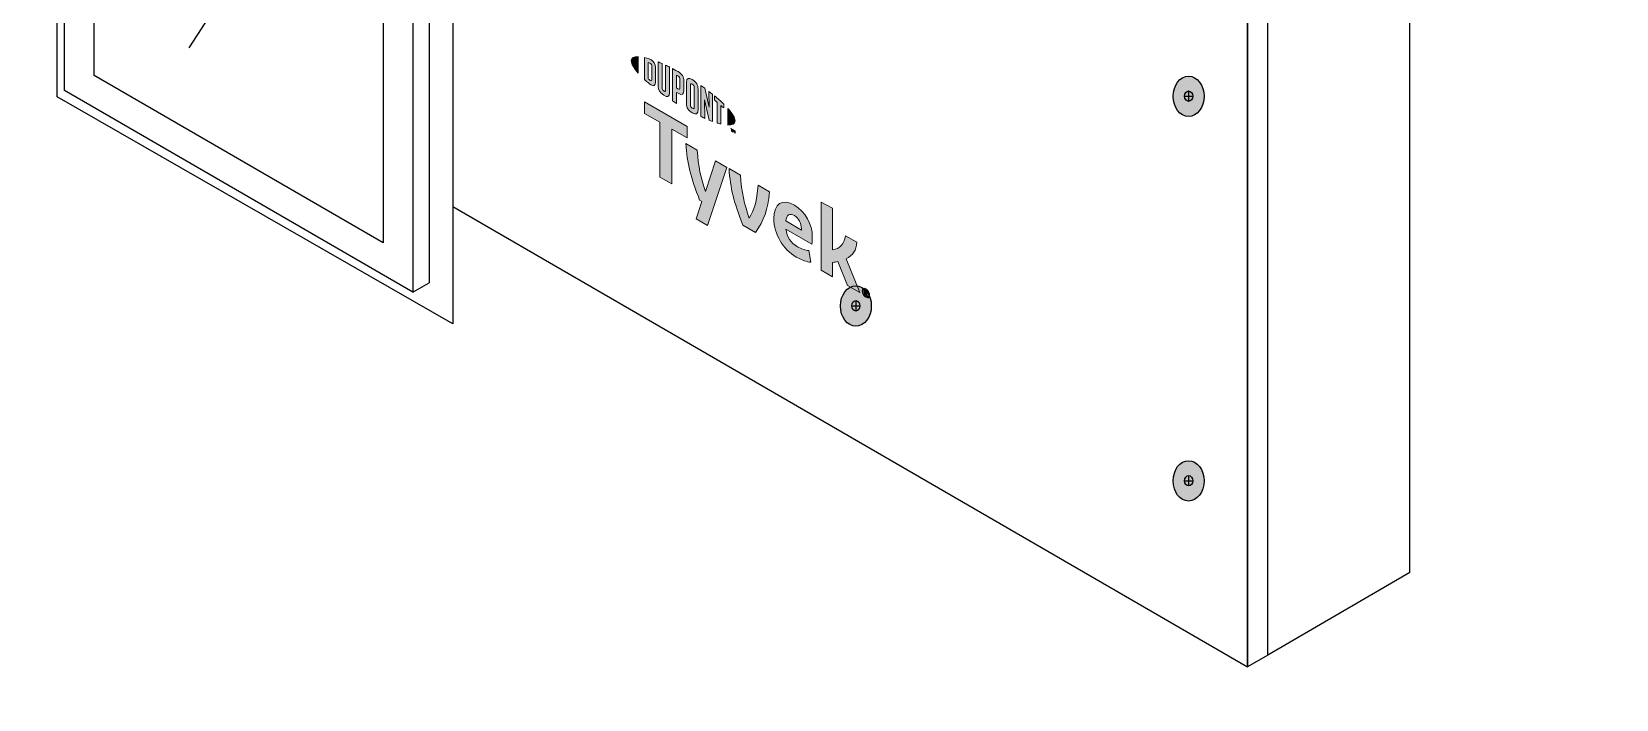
# Model space of a CAD drawing. Extents: x -1279 to 5791, y -3809 to 1769.
# Drawn here: x -217 to 158.6, y -3066.6 to -2908.5 of the extents above; entities that cross this region are included whole.
import ezdxf

# ---------------------------------------------------------------- set-up
doc = ezdxf.new("R2010")
doc.units = 0
doc.header["$MEASUREMENT"] = 0
for name, color, linetype, lineweight in [('.ATI-DETAIL', 7, 'Continuous', 0), ('G-ANNO-TTLB', 7, 'Continuous', 0), ('TYVEK', 7, 'Continuous', 0), ('X-REF - TRACED', 7, 'Continuous', 0)]:
    doc.layers.add(name, color=color, linetype=linetype, lineweight=lineweight)

# ---------------------------------------------------------------- blocks, each defined once
blk = doc.blocks.new('Block_108')
at = {"layer": 'TYVEK', "true_color": 0x003b71, "transparency": 33554687}
h = blk.add_hatch(color=156, dxfattribs=at)
h.dxf.hatch_style = 2
edge = h.paths.add_edge_path()
edge.add_ellipse((57.22, -2923.79), major_axis=(0, 4.78), ratio=0.766948, start_angle=0, end_angle=360)
h = blk.add_hatch(color=156, dxfattribs=at)
h.dxf.hatch_style = 2
edge = h.paths.add_edge_path()
edge.add_ellipse((-21.66, -2973.46), major_axis=(0, 4.78), ratio=0.766948, start_angle=0, end_angle=360)
h = blk.add_hatch(color=156, dxfattribs=at)
h.dxf.hatch_style = 2
edge = h.paths.add_edge_path()
edge.add_ellipse((57.22, -3014.9), major_axis=(0, 4.78), ratio=0.766948, start_angle=0, end_angle=360)
at = {"layer": 'TYVEK', "color": 18, "lineweight": 25, "true_color": 0x080808}
for p, q in [((57.22, -2922.53), (57.22, -2925)), ((56.25, -2923.76), (58.19, -2923.76)), ((-22.63, -2973.43), (-20.68, -2973.43)), ((-21.66, -2972.19), (-21.66, -2974.66)), ((56.25, -3014.87), (58.19, -3014.87)), ((57.22, -3013.64), (57.22, -3016.11))]:
    blk.add_line(p, q, dxfattribs=at)
at = {"layer": 'TYVEK', "color": 18, "lineweight": 25, "true_color": 0x000000}
for centre in [(57.22, -2923.79), (-21.66, -2973.46), (57.22, -3014.9)]:
    blk.add_ellipse(centre, major_axis=(0, 4.78), ratio=0.766948, dxfattribs=at)
at = {"layer": 'TYVEK', "color": 18, "lineweight": 25, "true_color": 0x080808}
for centre in [(57.22, -2923.76), (-21.66, -2973.43), (57.22, -3014.87)]:
    blk.add_ellipse(centre, major_axis=(0, 1.23), ratio=0.788846, dxfattribs=at)
blk = doc.blocks.new('Block_457')
at = {"layer": 'X-REF - TRACED', "true_color": 0x848484, "transparency": 33554687}
h = blk.add_hatch(color=252, dxfattribs=at)
h.dxf.hatch_style = 2
edge = h.paths.add_edge_path()
edge.add_spline(control_points=[(-74.91, -2915.39), (-74.91, -2916.12), (-74.3, -2917.15), (-73.23, -2918.34), (-73.23, -2918.34), (-73.23, -2914.4), (-73.23, -2914.4), (-74.3, -2914.36), (-74.91, -2914.68), (-74.91, -2915.39)], knot_values=[0, 0, 0, 0, 1, 1, 1, 2, 2, 2, 3, 3, 3, 3], degree=3, periodic=0)
h = blk.add_hatch(color=252, dxfattribs=at)
h.dxf.hatch_style = 2
edge = h.paths.add_edge_path()
edge.add_spline(control_points=[(-70.03, -2919.82), (-70.03, -2920.13), (-70.18, -2920.14), (-70.37, -2920.03), (-70.52, -2919.94), (-70.75, -2919.75), (-70.93, -2919.58), (-70.93, -2919.58), (-70.93, -2915.81), (-70.93, -2915.81), (-70.75, -2915.86), (-70.52, -2915.93), (-70.37, -2916.02), (-70.18, -2916.13), (-70.03, -2916.32), (-70.03, -2916.62), (-70.03, -2916.62), (-70.03, -2919.82), (-70.03, -2919.82)], knot_values=[0, 0, 0, 0, 1, 1, 1, 2, 2, 2, 3, 3, 3, 4, 4, 4, 5, 5, 5, 6, 6, 6, 6], degree=3, periodic=0)
edge = h.paths.add_edge_path()
edge.add_spline(control_points=[(-70.25, -2915.11), (-70.55, -2914.93), (-70.98, -2914.79), (-71.75, -2914.61), (-71.75, -2914.61), (-71.75, -2919.84), (-71.75, -2919.84), (-71.07, -2920.47), (-70.55, -2920.91), (-70.25, -2921.08), (-69.56, -2921.48), (-69.18, -2921.22), (-69.18, -2920.45), (-69.18, -2920.45), (-69.18, -2916.98), (-69.18, -2916.98), (-69.18, -2916.21), (-69.56, -2915.5), (-70.25, -2915.11)], knot_values=[0, 0, 0, 0, 1, 1, 1, 2, 2, 2, 3, 3, 3, 4, 4, 4, 5, 5, 5, 6, 6, 6, 6], degree=3, periodic=0)
h = blk.add_hatch(color=252, dxfattribs=at)
h.dxf.hatch_style = 2
edge = h.paths.add_edge_path()
edge.add_spline(control_points=[(-66.78, -2922.31), (-66.78, -2922.61), (-66.87, -2922.75), (-67.2, -2922.51), (-67.53, -2922.28), (-67.61, -2922.08), (-67.61, -2921.72), (-67.61, -2921.72), (-67.61, -2916.03), (-67.61, -2916.03), (-67.83, -2915.93), (-68.31, -2915.73), (-68.51, -2915.65), (-68.51, -2915.65), (-68.51, -2921.4), (-68.51, -2921.4), (-68.51, -2922.32), (-68.12, -2922.9), (-67.2, -2923.55), (-66.36, -2924.15), (-65.84, -2923.96), (-65.84, -2922.94), (-65.84, -2922.94), (-65.84, -2916.86), (-65.84, -2916.86), (-66.02, -2916.77), (-66.6, -2916.5), (-66.78, -2916.41), (-66.78, -2916.41), (-66.78, -2922.31), (-66.78, -2922.31)], knot_values=[0, 0, 0, 0, 1, 1, 1, 2, 2, 2, 3, 3, 3, 4, 4, 4, 5, 5, 5, 6, 6, 6, 7, 7, 7, 8, 8, 8, 9, 9, 9, 10, 10, 10, 10], degree=3, periodic=0)
h = blk.add_hatch(color=252, dxfattribs=at)
h.dxf.hatch_style = 2
edge = h.paths.add_edge_path()
edge.add_spline(control_points=[(-63.36, -2921.78), (-63.36, -2922.11), (-63.46, -2922.22), (-63.85, -2922), (-63.85, -2922), (-64.17, -2921.81), (-64.17, -2921.81), (-64.17, -2921.81), (-64.17, -2918.79), (-64.17, -2918.79), (-64.03, -2918.87), (-63.95, -2918.91), (-63.86, -2918.96), (-63.45, -2919.2), (-63.36, -2919.43), (-63.36, -2919.77), (-63.36, -2919.77), (-63.36, -2921.78), (-63.36, -2921.78)], knot_values=[0, 0, 0, 0, 1, 1, 1, 2, 2, 2, 3, 3, 3, 4, 4, 4, 5, 5, 5, 6, 6, 6, 6], degree=3, periodic=0)
edge = h.paths.add_edge_path()
edge.add_spline(control_points=[(-63.81, -2917.93), (-63.97, -2917.83), (-64.57, -2917.51), (-65.11, -2917.23), (-65.11, -2917.23), (-65.11, -2924.89), (-65.11, -2924.89), (-64.93, -2925.01), (-64.44, -2925.32), (-64.17, -2925.48), (-64.17, -2925.48), (-64.17, -2922.88), (-64.17, -2922.88), (-64.17, -2922.88), (-63.81, -2923.09), (-63.81, -2923.09), (-62.82, -2923.65), (-62.42, -2923.38), (-62.42, -2922.41), (-62.42, -2922.41), (-62.42, -2920.16), (-62.42, -2920.16), (-62.42, -2919.21), (-62.88, -2918.47), (-63.81, -2917.93)], knot_values=[0, 0, 0, 0, 1, 1, 1, 2, 2, 2, 3, 3, 3, 4, 4, 4, 5, 5, 5, 6, 6, 6, 7, 7, 7, 8, 8, 8, 8], degree=3, periodic=0)
h = blk.add_hatch(color=252, dxfattribs=at)
h.dxf.hatch_style = 2
edge = h.paths.add_edge_path()
edge.add_spline(control_points=[(-60.01, -2926.39), (-60.01, -2926.69), (-60.1, -2926.8), (-60.43, -2926.62), (-60.77, -2926.43), (-60.87, -2926.21), (-60.87, -2925.9), (-60.87, -2925.9), (-60.87, -2921.13), (-60.87, -2921.13), (-60.87, -2920.81), (-60.77, -2920.69), (-60.43, -2920.9), (-60.1, -2921.11), (-60.01, -2921.32), (-60.01, -2921.62), (-60.01, -2921.62), (-60.01, -2926.39), (-60.01, -2926.39)], knot_values=[0, 0, 0, 0, 1, 1, 1, 2, 2, 2, 3, 3, 3, 4, 4, 4, 5, 5, 5, 6, 6, 6, 6], degree=3, periodic=0)
edge = h.paths.add_edge_path()
edge.add_spline(control_points=[(-60.43, -2919.83), (-61.3, -2919.28), (-61.82, -2919.42), (-61.82, -2920.43), (-61.82, -2920.43), (-61.82, -2925.44), (-61.82, -2925.44), (-61.82, -2926.5), (-61.35, -2927.21), (-60.43, -2927.69), (-59.53, -2928.17), (-59.07, -2928.05), (-59.07, -2926.92), (-59.07, -2926.92), (-59.07, -2922.14), (-59.07, -2922.14), (-59.07, -2921.06), (-59.49, -2920.43), (-60.43, -2919.83)], knot_values=[0, 0, 0, 0, 1, 1, 1, 2, 2, 2, 3, 3, 3, 4, 4, 4, 5, 5, 5, 6, 6, 6, 6], degree=3, periodic=0)
h = blk.add_hatch(color=252, dxfattribs=at)
h.dxf.hatch_style = 2
edge = h.paths.add_edge_path()
edge.add_spline(control_points=[(-56.46, -2926.39), (-56.46, -2926.39), (-57.5, -2921.9), (-57.5, -2921.9), (-57.79, -2921.69), (-58.13, -2921.45), (-58.39, -2921.27), (-58.39, -2921.27), (-58.39, -2928.61), (-58.39, -2928.61), (-58.21, -2928.7), (-57.73, -2928.91), (-57.49, -2929.02), (-57.49, -2929.02), (-57.56, -2924.65), (-57.56, -2924.65), (-57.56, -2924.65), (-56.46, -2929.44), (-56.46, -2929.44), (-56.23, -2929.53), (-55.89, -2929.66), (-55.66, -2929.74), (-55.66, -2929.74), (-55.66, -2923.29), (-55.66, -2923.29), (-55.9, -2923.1), (-56.32, -2922.77), (-56.53, -2922.62), (-56.53, -2922.62), (-56.46, -2926.39), (-56.46, -2926.39)], knot_values=[0, 0, 0, 0, 1, 1, 1, 2, 2, 2, 3, 3, 3, 4, 4, 4, 5, 5, 5, 6, 6, 6, 7, 7, 7, 8, 8, 8, 9, 9, 9, 10, 10, 10, 10], degree=3, periodic=0)
h = blk.add_hatch(color=252, dxfattribs=at)
h.dxf.hatch_style = 2
edge = h.paths.add_edge_path()
edge.add_spline(control_points=[(-55.2, -2924.69), (-54.97, -2924.87), (-54.74, -2925.05), (-54.51, -2925.24), (-54.51, -2925.24), (-54.51, -2930.12), (-54.51, -2930.12), (-54.31, -2930.19), (-53.93, -2930.29), (-53.67, -2930.35), (-53.67, -2930.35), (-53.67, -2925.95), (-53.67, -2925.95), (-53.43, -2926.17), (-53.2, -2926.37), (-52.99, -2926.56), (-52.99, -2926.56), (-52.99, -2925.62), (-52.99, -2925.62), (-53.65, -2924.97), (-54.36, -2924.35), (-55.2, -2923.67), (-55.2, -2923.67), (-55.2, -2924.69), (-55.2, -2924.69)], knot_values=[0, 0, 0, 0, 1, 1, 1, 2, 2, 2, 3, 3, 3, 4, 4, 4, 5, 5, 5, 6, 6, 6, 7, 7, 7, 8, 8, 8, 8], degree=3, periodic=0)
h = blk.add_hatch(color=252, dxfattribs=at)
h.dxf.hatch_style = 2
edge = h.paths.add_edge_path()
edge.add_spline(control_points=[(-50.3, -2929.6), (-50.3, -2930.32), (-50.91, -2930.65), (-51.98, -2930.61), (-51.98, -2930.61), (-51.98, -2926.67), (-51.98, -2926.67), (-50.91, -2927.86), (-50.3, -2928.88), (-50.3, -2929.6)], knot_values=[0, 0, 0, 0, 1, 1, 1, 2, 2, 2, 3, 3, 3, 3], degree=3, periodic=0)
h = blk.add_hatch(color=252, dxfattribs=at)
h.dxf.hatch_style = 2
edge = h.paths.add_edge_path()
edge.add_spline(control_points=[(-50.8, -2931.69), (-50.8, -2931.69), (-50.7, -2931.74), (-50.7, -2931.74), (-50.7, -2931.74), (-50.55, -2932.1), (-50.55, -2932.1), (-50.55, -2932.1), (-50.4, -2931.92), (-50.4, -2931.92), (-50.4, -2931.92), (-50.3, -2931.97), (-50.3, -2931.97), (-50.3, -2931.97), (-50.3, -2932.54), (-50.3, -2932.54), (-50.3, -2932.54), (-50.39, -2932.49), (-50.39, -2932.49), (-50.39, -2932.49), (-50.39, -2932.08), (-50.39, -2932.08), (-50.39, -2932.08), (-50.55, -2932.27), (-50.55, -2932.27), (-50.55, -2932.27), (-50.56, -2932.26), (-50.56, -2932.26), (-50.56, -2932.26), (-50.71, -2931.9), (-50.71, -2931.9), (-50.71, -2931.9), (-50.71, -2932.31), (-50.71, -2932.31), (-50.71, -2932.31), (-50.8, -2932.25), (-50.8, -2932.25), (-50.8, -2932.25), (-50.8, -2931.69), (-50.8, -2931.69)], knot_values=[0, 0, 0, 0, 1, 1, 1, 2, 2, 2, 3, 3, 3, 4, 4, 4, 5, 5, 5, 6, 6, 6, 7, 7, 7, 8, 8, 8, 9, 9, 9, 10, 10, 10, 11, 11, 11, 12, 12, 12, 13, 13, 13, 13], degree=3, periodic=0)
edge = h.paths.add_edge_path()
edge.add_spline(control_points=[(-51.16, -2931.58), (-51.16, -2931.58), (-51.31, -2931.49), (-51.31, -2931.49), (-51.31, -2931.49), (-51.31, -2931.39), (-51.31, -2931.39), (-51.31, -2931.39), (-50.91, -2931.62), (-50.91, -2931.62), (-50.91, -2931.62), (-50.91, -2931.72), (-50.91, -2931.72), (-50.91, -2931.72), (-51.06, -2931.64), (-51.06, -2931.64), (-51.06, -2931.64), (-51.06, -2932.1), (-51.06, -2932.1), (-51.06, -2932.1), (-51.16, -2932.05), (-51.16, -2932.05), (-51.16, -2932.05), (-51.16, -2931.58), (-51.16, -2931.58)], knot_values=[0, 0, 0, 0, 1, 1, 1, 2, 2, 2, 3, 3, 3, 4, 4, 4, 5, 5, 5, 6, 6, 6, 7, 7, 7, 8, 8, 8, 8], degree=3, periodic=0)
at = {"layer": 'X-REF - TRACED'}
for points, knots in [([(-74.91, -2915.39), (-74.91, -2916.12), (-74.3, -2917.15), (-73.23, -2918.34), (-73.23, -2918.34), (-73.23, -2914.4), (-73.23, -2914.4), (-74.3, -2914.36), (-74.91, -2914.68), (-74.91, -2915.39)], [0, 0, 0, 0, 1, 1, 1, 2, 2, 2, 3, 3, 3, 3]), ([(-70.25, -2915.11), (-70.55, -2914.93), (-70.98, -2914.79), (-71.75, -2914.61), (-71.75, -2914.61), (-71.75, -2919.84), (-71.75, -2919.84), (-71.07, -2920.47), (-70.55, -2920.91), (-70.25, -2921.08), (-69.56, -2921.48), (-69.18, -2921.22), (-69.18, -2920.45), (-69.18, -2920.45), (-69.18, -2916.98), (-69.18, -2916.98), (-69.18, -2916.21), (-69.56, -2915.5), (-70.25, -2915.11)], [0, 0, 0, 0, 1, 1, 1, 2, 2, 2, 3, 3, 3, 4, 4, 4, 5, 5, 5, 6, 6, 6, 6]), ([(-70.03, -2919.82), (-70.03, -2920.13), (-70.18, -2920.14), (-70.37, -2920.03), (-70.52, -2919.94), (-70.75, -2919.75), (-70.93, -2919.58), (-70.93, -2919.58), (-70.93, -2915.81), (-70.93, -2915.81), (-70.75, -2915.86), (-70.52, -2915.93), (-70.37, -2916.02), (-70.18, -2916.13), (-70.03, -2916.32), (-70.03, -2916.62), (-70.03, -2916.62), (-70.03, -2919.82), (-70.03, -2919.82)], [0, 0, 0, 0, 1, 1, 1, 2, 2, 2, 3, 3, 3, 4, 4, 4, 5, 5, 5, 6, 6, 6, 6]), ([(-66.78, -2922.31), (-66.78, -2922.61), (-66.87, -2922.75), (-67.2, -2922.51), (-67.53, -2922.28), (-67.61, -2922.08), (-67.61, -2921.72), (-67.61, -2921.72), (-67.61, -2916.03), (-67.61, -2916.03), (-67.83, -2915.93), (-68.31, -2915.73), (-68.51, -2915.65), (-68.51, -2915.65), (-68.51, -2921.4), (-68.51, -2921.4), (-68.51, -2922.32), (-68.12, -2922.9), (-67.2, -2923.55), (-66.36, -2924.15), (-65.84, -2923.96), (-65.84, -2922.94), (-65.84, -2922.94), (-65.84, -2916.86), (-65.84, -2916.86), (-66.02, -2916.77), (-66.6, -2916.5), (-66.78, -2916.41), (-66.78, -2916.41), (-66.78, -2922.31), (-66.78, -2922.31)], [0, 0, 0, 0, 1, 1, 1, 2, 2, 2, 3, 3, 3, 4, 4, 4, 5, 5, 5, 6, 6, 6, 7, 7, 7, 8, 8, 8, 9, 9, 9, 10, 10, 10, 10]), ([(-63.81, -2917.93), (-63.97, -2917.83), (-64.57, -2917.51), (-65.11, -2917.23), (-65.11, -2917.23), (-65.11, -2924.89), (-65.11, -2924.89), (-64.93, -2925.01), (-64.44, -2925.32), (-64.17, -2925.48), (-64.17, -2925.48), (-64.17, -2922.88), (-64.17, -2922.88), (-64.17, -2922.88), (-63.81, -2923.09), (-63.81, -2923.09), (-62.82, -2923.65), (-62.42, -2923.38), (-62.42, -2922.41), (-62.42, -2922.41), (-62.42, -2920.16), (-62.42, -2920.16), (-62.42, -2919.21), (-62.88, -2918.47), (-63.81, -2917.93)], [0, 0, 0, 0, 1, 1, 1, 2, 2, 2, 3, 3, 3, 4, 4, 4, 5, 5, 5, 6, 6, 6, 7, 7, 7, 8, 8, 8, 8]), ([(-63.36, -2921.78), (-63.36, -2922.11), (-63.46, -2922.22), (-63.85, -2922), (-63.85, -2922), (-64.17, -2921.81), (-64.17, -2921.81), (-64.17, -2921.81), (-64.17, -2918.79), (-64.17, -2918.79), (-64.03, -2918.87), (-63.95, -2918.91), (-63.86, -2918.96), (-63.45, -2919.2), (-63.36, -2919.43), (-63.36, -2919.77), (-63.36, -2919.77), (-63.36, -2921.78), (-63.36, -2921.78)], [0, 0, 0, 0, 1, 1, 1, 2, 2, 2, 3, 3, 3, 4, 4, 4, 5, 5, 5, 6, 6, 6, 6]), ([(-60.43, -2919.83), (-61.3, -2919.28), (-61.82, -2919.42), (-61.82, -2920.43), (-61.82, -2920.43), (-61.82, -2925.44), (-61.82, -2925.44), (-61.82, -2926.5), (-61.35, -2927.21), (-60.43, -2927.69), (-59.53, -2928.17), (-59.07, -2928.05), (-59.07, -2926.92), (-59.07, -2926.92), (-59.07, -2922.14), (-59.07, -2922.14), (-59.07, -2921.06), (-59.49, -2920.43), (-60.43, -2919.83)], [0, 0, 0, 0, 1, 1, 1, 2, 2, 2, 3, 3, 3, 4, 4, 4, 5, 5, 5, 6, 6, 6, 6]), ([(-60.01, -2926.39), (-60.01, -2926.69), (-60.1, -2926.8), (-60.43, -2926.62), (-60.77, -2926.43), (-60.87, -2926.21), (-60.87, -2925.9), (-60.87, -2925.9), (-60.87, -2921.13), (-60.87, -2921.13), (-60.87, -2920.81), (-60.77, -2920.69), (-60.43, -2920.9), (-60.1, -2921.11), (-60.01, -2921.32), (-60.01, -2921.62), (-60.01, -2921.62), (-60.01, -2926.39), (-60.01, -2926.39)], [0, 0, 0, 0, 1, 1, 1, 2, 2, 2, 3, 3, 3, 4, 4, 4, 5, 5, 5, 6, 6, 6, 6]), ([(-56.46, -2926.39), (-56.46, -2926.39), (-57.5, -2921.9), (-57.5, -2921.9), (-57.79, -2921.69), (-58.13, -2921.45), (-58.39, -2921.27), (-58.39, -2921.27), (-58.39, -2928.61), (-58.39, -2928.61), (-58.21, -2928.7), (-57.73, -2928.91), (-57.49, -2929.02), (-57.49, -2929.02), (-57.56, -2924.65), (-57.56, -2924.65), (-57.56, -2924.65), (-56.46, -2929.44), (-56.46, -2929.44), (-56.23, -2929.53), (-55.89, -2929.66), (-55.66, -2929.74), (-55.66, -2929.74), (-55.66, -2923.29), (-55.66, -2923.29), (-55.9, -2923.1), (-56.32, -2922.77), (-56.53, -2922.62), (-56.53, -2922.62), (-56.46, -2926.39), (-56.46, -2926.39)], [0, 0, 0, 0, 1, 1, 1, 2, 2, 2, 3, 3, 3, 4, 4, 4, 5, 5, 5, 6, 6, 6, 7, 7, 7, 8, 8, 8, 9, 9, 9, 10, 10, 10, 10]), ([(-55.2, -2924.69), (-54.97, -2924.87), (-54.74, -2925.05), (-54.51, -2925.24), (-54.51, -2925.24), (-54.51, -2930.12), (-54.51, -2930.12), (-54.31, -2930.19), (-53.93, -2930.29), (-53.67, -2930.35), (-53.67, -2930.35), (-53.67, -2925.95), (-53.67, -2925.95), (-53.43, -2926.17), (-53.2, -2926.37), (-52.99, -2926.56), (-52.99, -2926.56), (-52.99, -2925.62), (-52.99, -2925.62), (-53.65, -2924.97), (-54.36, -2924.35), (-55.2, -2923.67), (-55.2, -2923.67), (-55.2, -2924.69), (-55.2, -2924.69)], [0, 0, 0, 0, 1, 1, 1, 2, 2, 2, 3, 3, 3, 4, 4, 4, 5, 5, 5, 6, 6, 6, 7, 7, 7, 8, 8, 8, 8]), ([(-50.3, -2929.6), (-50.3, -2930.32), (-50.91, -2930.65), (-51.98, -2930.61), (-51.98, -2930.61), (-51.98, -2926.67), (-51.98, -2926.67), (-50.91, -2927.86), (-50.3, -2928.88), (-50.3, -2929.6)], [0, 0, 0, 0, 1, 1, 1, 2, 2, 2, 3, 3, 3, 3]), ([(-51.16, -2931.58), (-51.16, -2931.58), (-51.31, -2931.49), (-51.31, -2931.49), (-51.31, -2931.49), (-51.31, -2931.39), (-51.31, -2931.39), (-51.31, -2931.39), (-50.91, -2931.62), (-50.91, -2931.62), (-50.91, -2931.62), (-50.91, -2931.72), (-50.91, -2931.72), (-50.91, -2931.72), (-51.06, -2931.64), (-51.06, -2931.64), (-51.06, -2931.64), (-51.06, -2932.1), (-51.06, -2932.1), (-51.06, -2932.1), (-51.16, -2932.05), (-51.16, -2932.05), (-51.16, -2932.05), (-51.16, -2931.58), (-51.16, -2931.58)], [0, 0, 0, 0, 1, 1, 1, 2, 2, 2, 3, 3, 3, 4, 4, 4, 5, 5, 5, 6, 6, 6, 7, 7, 7, 8, 8, 8, 8]), ([(-50.8, -2931.69), (-50.8, -2931.69), (-50.7, -2931.74), (-50.7, -2931.74), (-50.7, -2931.74), (-50.55, -2932.1), (-50.55, -2932.1), (-50.55, -2932.1), (-50.4, -2931.92), (-50.4, -2931.92), (-50.4, -2931.92), (-50.3, -2931.97), (-50.3, -2931.97), (-50.3, -2931.97), (-50.3, -2932.54), (-50.3, -2932.54), (-50.3, -2932.54), (-50.39, -2932.49), (-50.39, -2932.49), (-50.39, -2932.49), (-50.39, -2932.08), (-50.39, -2932.08), (-50.39, -2932.08), (-50.55, -2932.27), (-50.55, -2932.27), (-50.55, -2932.27), (-50.56, -2932.26), (-50.56, -2932.26), (-50.56, -2932.26), (-50.71, -2931.9), (-50.71, -2931.9), (-50.71, -2931.9), (-50.71, -2932.31), (-50.71, -2932.31), (-50.71, -2932.31), (-50.8, -2932.25), (-50.8, -2932.25), (-50.8, -2932.25), (-50.8, -2931.69), (-50.8, -2931.69)], [0, 0, 0, 0, 1, 1, 1, 2, 2, 2, 3, 3, 3, 4, 4, 4, 5, 5, 5, 6, 6, 6, 7, 7, 7, 8, 8, 8, 9, 9, 9, 10, 10, 10, 11, 11, 11, 12, 12, 12, 13, 13, 13, 13])]:
    blk.add_open_spline(points, degree=3, knots=knots, dxfattribs=at)
blk = doc.blocks.new('Block_461')
at = {"layer": 'X-REF - TRACED', "true_color": 0x848484, "transparency": 33554687}
h = blk.add_hatch(color=252, dxfattribs=at)
h.dxf.hatch_style = 2
h.paths.add_polyline_path([(-61.65, -2930.93), (-71.75, -2925.1), (-71.75, -2927.84), (-68.11, -2929.95), (-68.11, -2942.94), (-65.3, -2944.56), (-65.3, -2931.56), (-61.65, -2933.67)])
h = blk.add_hatch(color=252, dxfattribs=at)
h.dxf.hatch_style = 2
edge = h.paths.add_edge_path()
edge.add_spline(control_points=[(-44.86, -2944.87), (-45.04, -2948.61), (-45.78, -2950.79), (-46.94, -2952.66), (-48.06, -2949.48), (-48.79, -2946.45), (-49, -2942.48), (-49, -2942.48), (-51.73, -2940.91), (-51.73, -2940.91), (-51.43, -2945.6), (-50.55, -2949.01), (-48.43, -2954.3), (-48.43, -2954.3), (-45.43, -2956.03), (-45.43, -2956.03), (-43.39, -2953.14), (-42.55, -2950.73), (-42.16, -2946.43), (-42.16, -2946.43), (-44.86, -2944.87), (-44.86, -2944.87)], knot_values=[0, 0, 0, 0, 1, 1, 1, 2, 2, 2, 3, 3, 3, 4, 4, 4, 5, 5, 5, 6, 6, 6, 7, 7, 7, 7], degree=3, periodic=0)
h = blk.add_hatch(color=252, dxfattribs=at)
h.dxf.hatch_style = 2
edge = h.paths.add_edge_path()
edge.add_spline(control_points=[(-38.29, -2953.32), (-38.29, -2953.32), (-34.57, -2955.47), (-34.57, -2955.47), (-34.57, -2955.47), (-34.57, -2955.2), (-34.57, -2955.2), (-34.57, -2953.94), (-35.15, -2952.68), (-36.23, -2952.06), (-37.37, -2951.4), (-38.12, -2951.89), (-38.29, -2953.32)], knot_values=[0, 0, 0, 0, 1, 1, 1, 2, 2, 2, 3, 3, 3, 4, 4, 4, 4], degree=3, periodic=0)
edge = h.paths.add_edge_path()
edge.add_spline(control_points=[(-32.35, -2963.09), (-33.21, -2963.04), (-34.49, -2962.62), (-35.78, -2961.87), (-38.94, -2960.05), (-41.1, -2956.51), (-41.1, -2952.78), (-41.1, -2949.2), (-39.12, -2947.92), (-36.23, -2949.58), (-33.66, -2951.07), (-31.98, -2954.13), (-31.98, -2957.15), (-31.98, -2957.82), (-32.02, -2958.38), (-32.06, -2958.81), (-32.06, -2958.81), (-38.25, -2955.23), (-38.25, -2955.23), (-38, -2957.18), (-37.08, -2958.52), (-35.51, -2959.42), (-34.55, -2959.98), (-33.62, -2960.26), (-32.78, -2960.35), (-32.78, -2960.35), (-32.35, -2963.09), (-32.35, -2963.09)], knot_values=[0, 0, 0, 0, 1, 1, 1, 2, 2, 2, 3, 3, 3, 4, 4, 4, 5, 5, 5, 6, 6, 6, 7, 7, 7, 8, 8, 8, 9, 9, 9, 9], degree=3, periodic=0)
h = blk.add_hatch(color=252, dxfattribs=at)
h.dxf.hatch_style = 2
edge = h.paths.add_edge_path()
edge.add_spline(control_points=[(-23.96, -2962.29), (-23.96, -2962.29), (-20.7, -2970.31), (-20.7, -2970.31), (-20.7, -2970.31), (-23.64, -2968.61), (-23.64, -2968.61), (-23.64, -2968.61), (-25.9, -2962.93), (-25.9, -2962.93), (-26.31, -2963.03), (-26.74, -2963.11), (-27.21, -2963.18), (-27.21, -2963.18), (-27.21, -2966.55), (-27.21, -2966.55), (-27.21, -2966.55), (-29.92, -2964.99), (-29.92, -2964.99), (-29.92, -2964.99), (-29.92, -2948.87), (-29.92, -2948.87), (-29.92, -2948.87), (-27.21, -2950.27), (-27.21, -2950.27), (-27.21, -2950.27), (-27.21, -2960.19), (-27.21, -2960.19), (-25.37, -2959.88), (-24.47, -2958.83), (-24.15, -2956.83), (-24.15, -2956.83), (-21.46, -2958.38), (-21.46, -2958.38), (-21.52, -2960.28), (-22.39, -2961.51), (-23.96, -2962.29)], knot_values=[0, 0, 0, 0, 1, 1, 1, 2, 2, 2, 3, 3, 3, 4, 4, 4, 5, 5, 5, 6, 6, 6, 7, 7, 7, 8, 8, 8, 9, 9, 9, 10, 10, 10, 11, 11, 11, 12, 12, 12, 12], degree=3, periodic=0)
at = {"layer": 'X-REF - TRACED'}
blk.add_lwpolyline([(-61.65, -2930.93), (-71.75, -2925.1), (-71.75, -2927.84), (-68.11, -2929.95), (-68.11, -2942.94), (-65.3, -2944.56), (-65.3, -2931.56), (-61.65, -2933.67)], close=True, dxfattribs=at)
for points, knots in [([(-44.86, -2944.87), (-45.04, -2948.61), (-45.78, -2950.79), (-46.94, -2952.66), (-48.06, -2949.48), (-48.79, -2946.45), (-49, -2942.48), (-49, -2942.48), (-51.73, -2940.91), (-51.73, -2940.91), (-51.43, -2945.6), (-50.55, -2949.01), (-48.43, -2954.3), (-48.43, -2954.3), (-45.43, -2956.03), (-45.43, -2956.03), (-43.39, -2953.14), (-42.55, -2950.73), (-42.16, -2946.43), (-42.16, -2946.43), (-44.86, -2944.87), (-44.86, -2944.87)], [0, 0, 0, 0, 1, 1, 1, 2, 2, 2, 3, 3, 3, 4, 4, 4, 5, 5, 5, 6, 6, 6, 7, 7, 7, 7]), ([(-32.35, -2963.09), (-33.21, -2963.04), (-34.49, -2962.62), (-35.78, -2961.87), (-38.94, -2960.05), (-41.1, -2956.51), (-41.1, -2952.78), (-41.1, -2949.2), (-39.12, -2947.92), (-36.23, -2949.58), (-33.66, -2951.07), (-31.98, -2954.13), (-31.98, -2957.15), (-31.98, -2957.82), (-32.02, -2958.38), (-32.06, -2958.81), (-32.06, -2958.81), (-38.25, -2955.23), (-38.25, -2955.23), (-38, -2957.18), (-37.08, -2958.52), (-35.51, -2959.42), (-34.55, -2959.98), (-33.62, -2960.26), (-32.78, -2960.35), (-32.78, -2960.35), (-32.35, -2963.09), (-32.35, -2963.09)], [0, 0, 0, 0, 1, 1, 1, 2, 2, 2, 3, 3, 3, 4, 4, 4, 5, 5, 5, 6, 6, 6, 7, 7, 7, 8, 8, 8, 9, 9, 9, 9]), ([(-23.96, -2962.29), (-23.96, -2962.29), (-20.7, -2970.31), (-20.7, -2970.31), (-20.7, -2970.31), (-23.64, -2968.61), (-23.64, -2968.61), (-23.64, -2968.61), (-25.9, -2962.93), (-25.9, -2962.93), (-26.31, -2963.03), (-26.74, -2963.11), (-27.21, -2963.18), (-27.21, -2963.18), (-27.21, -2966.55), (-27.21, -2966.55), (-27.21, -2966.55), (-29.92, -2964.99), (-29.92, -2964.99), (-29.92, -2964.99), (-29.92, -2948.87), (-29.92, -2948.87), (-29.92, -2948.87), (-27.21, -2950.27), (-27.21, -2950.27), (-27.21, -2950.27), (-27.21, -2960.19), (-27.21, -2960.19), (-25.37, -2959.88), (-24.47, -2958.83), (-24.15, -2956.83), (-24.15, -2956.83), (-21.46, -2958.38), (-21.46, -2958.38), (-21.52, -2960.28), (-22.39, -2961.51), (-23.96, -2962.29)], [0, 0, 0, 0, 1, 1, 1, 2, 2, 2, 3, 3, 3, 4, 4, 4, 5, 5, 5, 6, 6, 6, 7, 7, 7, 8, 8, 8, 9, 9, 9, 10, 10, 10, 11, 11, 11, 12, 12, 12, 12]), ([(-38.29, -2953.32), (-38.29, -2953.32), (-34.57, -2955.47), (-34.57, -2955.47), (-34.57, -2955.47), (-34.57, -2955.2), (-34.57, -2955.2), (-34.57, -2953.94), (-35.15, -2952.68), (-36.23, -2952.06), (-37.37, -2951.4), (-38.12, -2951.89), (-38.29, -2953.32)], [0, 0, 0, 0, 1, 1, 1, 2, 2, 2, 3, 3, 3, 4, 4, 4, 4])]:
    blk.add_open_spline(points, degree=3, knots=knots, dxfattribs=at)
blk = doc.blocks.new('Block_460')
at = {"layer": 'X-REF - TRACED', "true_color": 0x848484, "transparency": 33554687}
h = blk.add_hatch(color=252, dxfattribs=at)
h.dxf.hatch_style = 2
edge = h.paths.add_edge_path()
edge.add_spline(control_points=[(-54.91, -2939.07), (-54.91, -2939.07), (-57.34, -2946.31), (-57.34, -2946.31), (-58.38, -2943.28), (-59.05, -2940.35), (-59.26, -2936.56), (-59.26, -2936.56), (-61.98, -2934.99), (-61.98, -2934.99), (-61.69, -2939.68), (-60.8, -2943.09), (-58.69, -2948.38), (-58.69, -2948.38), (-58.14, -2948.69), (-58.14, -2948.69), (-58.14, -2948.69), (-59.53, -2952.84), (-59.53, -2952.84), (-59.53, -2952.84), (-56.82, -2954.4), (-56.82, -2954.4), (-56.82, -2954.4), (-52.21, -2940.63), (-52.21, -2940.63), (-52.21, -2940.63), (-54.91, -2939.07), (-54.91, -2939.07)], knot_values=[0, 0, 0, 0, 1, 1, 1, 2, 2, 2, 3, 3, 3, 4, 4, 4, 5, 5, 5, 6, 6, 6, 7, 7, 7, 8, 8, 8, 9, 9, 9, 9], degree=3, periodic=0)
at = {"layer": 'X-REF - TRACED'}
blk.add_open_spline([(-54.91, -2939.07), (-54.91, -2939.07), (-57.34, -2946.31), (-57.34, -2946.31), (-58.38, -2943.28), (-59.05, -2940.35), (-59.26, -2936.56), (-59.26, -2936.56), (-61.98, -2934.99), (-61.98, -2934.99), (-61.69, -2939.68), (-60.8, -2943.09), (-58.69, -2948.38), (-58.69, -2948.38), (-58.14, -2948.69), (-58.14, -2948.69), (-58.14, -2948.69), (-59.53, -2952.84), (-59.53, -2952.84), (-59.53, -2952.84), (-56.82, -2954.4), (-56.82, -2954.4), (-56.82, -2954.4), (-52.21, -2940.63), (-52.21, -2940.63), (-52.21, -2940.63), (-54.91, -2939.07), (-54.91, -2939.07)], degree=3, knots=[0, 0, 0, 0, 1, 1, 1, 2, 2, 2, 3, 3, 3, 4, 4, 4, 5, 5, 5, 6, 6, 6, 7, 7, 7, 8, 8, 8, 9, 9, 9, 9], dxfattribs=at)
blk.add_blockref('Block_461', (0, 0), dxfattribs=at)
blk = doc.blocks.new('Block_462')
at = {"layer": 'X-REF - TRACED', "true_color": 0x848484, "transparency": 33554687}
h = blk.add_hatch(color=252, dxfattribs=at)
h.dxf.hatch_style = 2
edge = h.paths.add_edge_path()
edge.add_spline(control_points=[(-19.4, -2970), (-19.4, -2970), (-19.4, -2970.3), (-19.4, -2970.3), (-19.4, -2970.3), (-19.29, -2970.36), (-19.29, -2970.36), (-19.18, -2970.42), (-19.12, -2970.42), (-19.12, -2970.31), (-19.12, -2970.2), (-19.18, -2970.13), (-19.29, -2970.07), (-19.29, -2970.07), (-19.4, -2970), (-19.4, -2970)], knot_values=[0, 0, 0, 0, 1, 1, 1, 2, 2, 2, 3, 3, 3, 4, 4, 4, 5, 5, 5, 5], degree=3, periodic=0)
edge = h.paths.add_edge_path()
edge.add_spline(control_points=[(-19.59, -2969.7), (-19.59, -2969.7), (-19.29, -2969.88), (-19.29, -2969.88), (-19.05, -2970.02), (-18.94, -2970.21), (-18.94, -2970.42), (-18.94, -2970.56), (-18.99, -2970.63), (-19.11, -2970.62), (-19.05, -2970.78), (-18.97, -2970.95), (-18.88, -2971.14), (-18.88, -2971.14), (-19.1, -2971), (-19.1, -2971), (-19.19, -2970.83), (-19.25, -2970.69), (-19.3, -2970.54), (-19.3, -2970.54), (-19.4, -2970.48), (-19.4, -2970.48), (-19.4, -2970.48), (-19.4, -2970.83), (-19.4, -2970.83), (-19.4, -2970.83), (-19.59, -2970.72), (-19.59, -2970.72), (-19.59, -2970.72), (-19.59, -2969.7), (-19.59, -2969.7)], knot_values=[0, 0, 0, 0, 1, 1, 1, 2, 2, 2, 3, 3, 3, 4, 4, 4, 5, 5, 5, 6, 6, 6, 7, 7, 7, 8, 8, 8, 9, 9, 9, 10, 10, 10, 10], degree=3, periodic=0)
edge = h.paths.add_edge_path()
edge.add_spline(control_points=[(-19.28, -2969.62), (-19.71, -2969.38), (-19.95, -2969.52), (-19.95, -2970.03), (-19.95, -2970.54), (-19.71, -2970.96), (-19.28, -2971.2), (-18.85, -2971.45), (-18.61, -2971.31), (-18.61, -2970.8), (-18.61, -2970.29), (-18.85, -2969.87), (-19.28, -2969.62)], knot_values=[0, 0, 0, 0, 1, 1, 1, 2, 2, 2, 3, 3, 3, 4, 4, 4, 4], degree=3, periodic=0)
edge = h.paths.add_edge_path()
edge.add_spline(control_points=[(-19.28, -2969.42), (-18.75, -2969.72), (-18.4, -2970.31), (-18.4, -2970.92), (-18.4, -2971.52), (-18.76, -2971.7), (-19.28, -2971.4), (-19.81, -2971.09), (-20.15, -2970.52), (-20.15, -2969.91), (-20.15, -2969.3), (-19.81, -2969.11), (-19.28, -2969.42)], knot_values=[0, 0, 0, 0, 1, 1, 1, 2, 2, 2, 3, 3, 3, 4, 4, 4, 4], degree=3, periodic=0)
at = {"layer": 'X-REF - TRACED'}
for points, knots in [([(-19.28, -2969.42), (-18.75, -2969.72), (-18.4, -2970.31), (-18.4, -2970.92), (-18.4, -2971.52), (-18.76, -2971.7), (-19.28, -2971.4), (-19.81, -2971.09), (-20.15, -2970.52), (-20.15, -2969.91), (-20.15, -2969.3), (-19.81, -2969.11), (-19.28, -2969.42)], [0, 0, 0, 0, 1, 1, 1, 2, 2, 2, 3, 3, 3, 4, 4, 4, 4]), ([(-19.28, -2969.62), (-19.71, -2969.38), (-19.95, -2969.52), (-19.95, -2970.03), (-19.95, -2970.54), (-19.71, -2970.96), (-19.28, -2971.2), (-18.85, -2971.45), (-18.61, -2971.31), (-18.61, -2970.8), (-18.61, -2970.29), (-18.85, -2969.87), (-19.28, -2969.62)], [0, 0, 0, 0, 1, 1, 1, 2, 2, 2, 3, 3, 3, 4, 4, 4, 4]), ([(-19.59, -2969.7), (-19.59, -2969.7), (-19.29, -2969.88), (-19.29, -2969.88), (-19.05, -2970.02), (-18.94, -2970.21), (-18.94, -2970.42), (-18.94, -2970.56), (-18.99, -2970.63), (-19.11, -2970.62), (-19.05, -2970.78), (-18.97, -2970.95), (-18.88, -2971.14), (-18.88, -2971.14), (-19.1, -2971), (-19.1, -2971), (-19.19, -2970.83), (-19.25, -2970.69), (-19.3, -2970.54), (-19.3, -2970.54), (-19.4, -2970.48), (-19.4, -2970.48), (-19.4, -2970.48), (-19.4, -2970.83), (-19.4, -2970.83), (-19.4, -2970.83), (-19.59, -2970.72), (-19.59, -2970.72), (-19.59, -2970.72), (-19.59, -2969.7), (-19.59, -2969.7)], [0, 0, 0, 0, 1, 1, 1, 2, 2, 2, 3, 3, 3, 4, 4, 4, 5, 5, 5, 6, 6, 6, 7, 7, 7, 8, 8, 8, 9, 9, 9, 10, 10, 10, 10]), ([(-19.4, -2970), (-19.4, -2970), (-19.4, -2970.3), (-19.4, -2970.3), (-19.4, -2970.3), (-19.29, -2970.36), (-19.29, -2970.36), (-19.18, -2970.42), (-19.12, -2970.42), (-19.12, -2970.31), (-19.12, -2970.2), (-19.18, -2970.13), (-19.29, -2970.07), (-19.29, -2970.07), (-19.4, -2970), (-19.4, -2970)], [0, 0, 0, 0, 1, 1, 1, 2, 2, 2, 3, 3, 3, 4, 4, 4, 5, 5, 5, 5])]:
    blk.add_open_spline(points, degree=3, knots=knots, dxfattribs=at)
blk = doc.blocks.new('Block_459')
at = {"layer": 'X-REF - TRACED'}
for name in ['Block_460', 'Block_462']:
    blk.add_blockref(name, (0, 0), dxfattribs=at)
blk = doc.blocks.new('Block_458')
at = {"layer": 'X-REF - TRACED'}
blk.add_blockref('Block_459', (0, 0), dxfattribs=at)
blk = doc.blocks.new('Block_456')
at = {"layer": 'X-REF - TRACED'}
for name in ['Block_457', 'Block_458']:
    blk.add_blockref(name, (0, 0), dxfattribs=at)
blk = doc.blocks.new('Block_564')
at = {"layer": '.ATI-DETAIL'}
blk.add_lwpolyline([(-202.21, -2918.89), (-202.21, -2762.75), (-133.76, -2802.35), (-133.76, -2958.49)], close=True, dxfattribs=at)
at = {"layer": '.ATI-DETAIL', "color": 251, "lineweight": 0, "true_color": 0x5b5b5b}
blk.add_open_spline([(-137.14, -2841.26), (-137.14, -2841.26), (-133.76, -2835.39), (-133.76, -2835.39)], degree=3, dxfattribs=at)

msp = doc.modelspace()

# ---------------------------------------------------------------- hatches: boundary and pattern name
at = {"layer": 'G-ANNO-TTLB', "true_color": 0xff00ff, "transparency": 33554687}
h = msp.add_hatch(color=6, dxfattribs=at)
edge = h.paths.add_edge_path()
edge.add_spline(control_points=[(1773.02, -3692.6), (1773.02, -3692.6), (-1156.5, -3692.6), (-1156.5, -3692.6), (-1156.5, -3692.6), (-1156.5, -1235.6), (-1156.5, -1235.6), (-1156.5, -1235.6), (1773.02, -1235.6), (1773.02, -1235.6), (1773.02, -1235.6), (1773.02, -3692.6), (1773.02, -3692.6)], knot_values=[0, 0, 0, 0, 1, 1, 1, 2, 2, 2, 3, 3, 3, 4, 4, 4, 4], degree=3, periodic=0)
edge = h.paths.add_edge_path()
edge.add_spline(control_points=[(-1147.5, -1244.6), (-1147.5, -1244.6), (-1147.5, -3683.6), (-1147.5, -3683.6), (-1147.5, -3683.6), (1764.02, -3683.6), (1764.02, -3683.6), (1764.02, -3683.6), (1764.02, -1244.6), (1764.02, -1244.6), (1764.02, -1244.6), (-1147.5, -1244.6), (-1147.5, -1244.6)], knot_values=[0, 0, 0, 0, 1, 1, 1, 2, 2, 2, 3, 3, 3, 4, 4, 4, 4], degree=3, periodic=0)
edge.add_line((-1147.5, -1244.6), (-1147.5, -1244.6))

# ---------------------------------------------------------------- linework, layer by layer
at = {"layer": 'G-ANNO-TTLB'}
for points in [[(1773.02, -3692.6), (1773.02, -3692.6), (-1156.5, -3692.6), (-1156.5, -3692.6), (-1156.5, -3692.6), (-1156.5, -1235.6), (-1156.5, -1235.6), (-1156.5, -1235.6), (1773.02, -1235.6), (1773.02, -1235.6), (1773.02, -1235.6), (1773.02, -3692.6), (1773.02, -3692.6)], [(-1147.5, -1244.6), (-1147.5, -1244.6), (-1147.5, -3683.6), (-1147.5, -3683.6), (-1147.5, -3683.6), (1764.02, -3683.6), (1764.02, -3683.6), (1764.02, -3683.6), (1764.02, -1244.6), (1764.02, -1244.6), (1764.02, -1244.6), (-1147.5, -1244.6), (-1147.5, -1244.6)]]:
    msp.add_open_spline(points, degree=3, knots=[0, 0, 0, 0, 1, 1, 1, 2, 2, 2, 3, 3, 3, 4, 4, 4, 4], dxfattribs=at)
at = {"layer": 'TYVEK', "color": 33, "lineweight": 25, "true_color": 0xcc9966}
for q in [(109.65, -2612.25), (76.03, -3056.18)]:
    msp.add_line((109.65, -3036.61), q, dxfattribs=at)
at = {"layer": 'TYVEK', "color": 2, "lineweight": 25, "true_color": 0xffff00}
for p, q in [((76.03, -3056.18), (76.03, -2719.32)), ((71.22, -3058.96), (71.22, -2890.72)), ((76.03, -3056.18), (71.22, -3058.96))]:
    msp.add_line(p, q, dxfattribs=at)
at = {"layer": 'TYVEK', "color": 3, "lineweight": 25, "true_color": 0x00ff00}
for p, q in [((-211.03, -2923.9), (-211.03, -2739.59)), ((-209.27, -2922.43), (-209.27, -2751.04)), ((-117.23, -2793.36), (-117.23, -2977.68)), ((-122.84, -2796.61), (-122.84, -2968)), ((-126.69, -2798.81), (-126.69, -2970.2)), ((-126.69, -2970.2), (-209.27, -2922.43)), ((-117.23, -2977.68), (-211.03, -2923.9)), ((-126.69, -2970.2), (-122.84, -2968))]:
    msp.add_line(p, q, dxfattribs=at)
at = {"layer": 'TYVEK', "color": 252, "lineweight": 25, "true_color": 0x848484}
msp.add_line((-146.08, -2860.34), (-179.82, -2912.29), dxfattribs=at)
at = {"layer": 'TYVEK', "color": 18, "lineweight": 25, "true_color": 0x000000}
for p in [(71.22, -2890.72), (-117.23, -2949.86)]:
    msp.add_line(p, (71.22, -3058.96), dxfattribs=at)
at = {"layer": 'TYVEK', "color": 3, "lineweight": 25, "true_color": 0x00ff00}
msp.add_lwpolyline([(-202.21, -2918.89), (-202.21, -2762.75), (-133.76, -2802.35), (-133.76, -2958.49), (-202.21, -2918.89)], dxfattribs=at)

# ---------------------------------------------------------------- block references
at = {"layer": '.ATI-DETAIL'}
msp.add_blockref('Block_564', (0, 0), dxfattribs=at)
at = {"layer": 'TYVEK'}
msp.add_blockref('Block_108', (0, 0), dxfattribs=at)
at = {"layer": 'X-REF - TRACED'}
msp.add_blockref('Block_456', (0, 0), dxfattribs=at)

doc.saveas('drawing.dxf')
